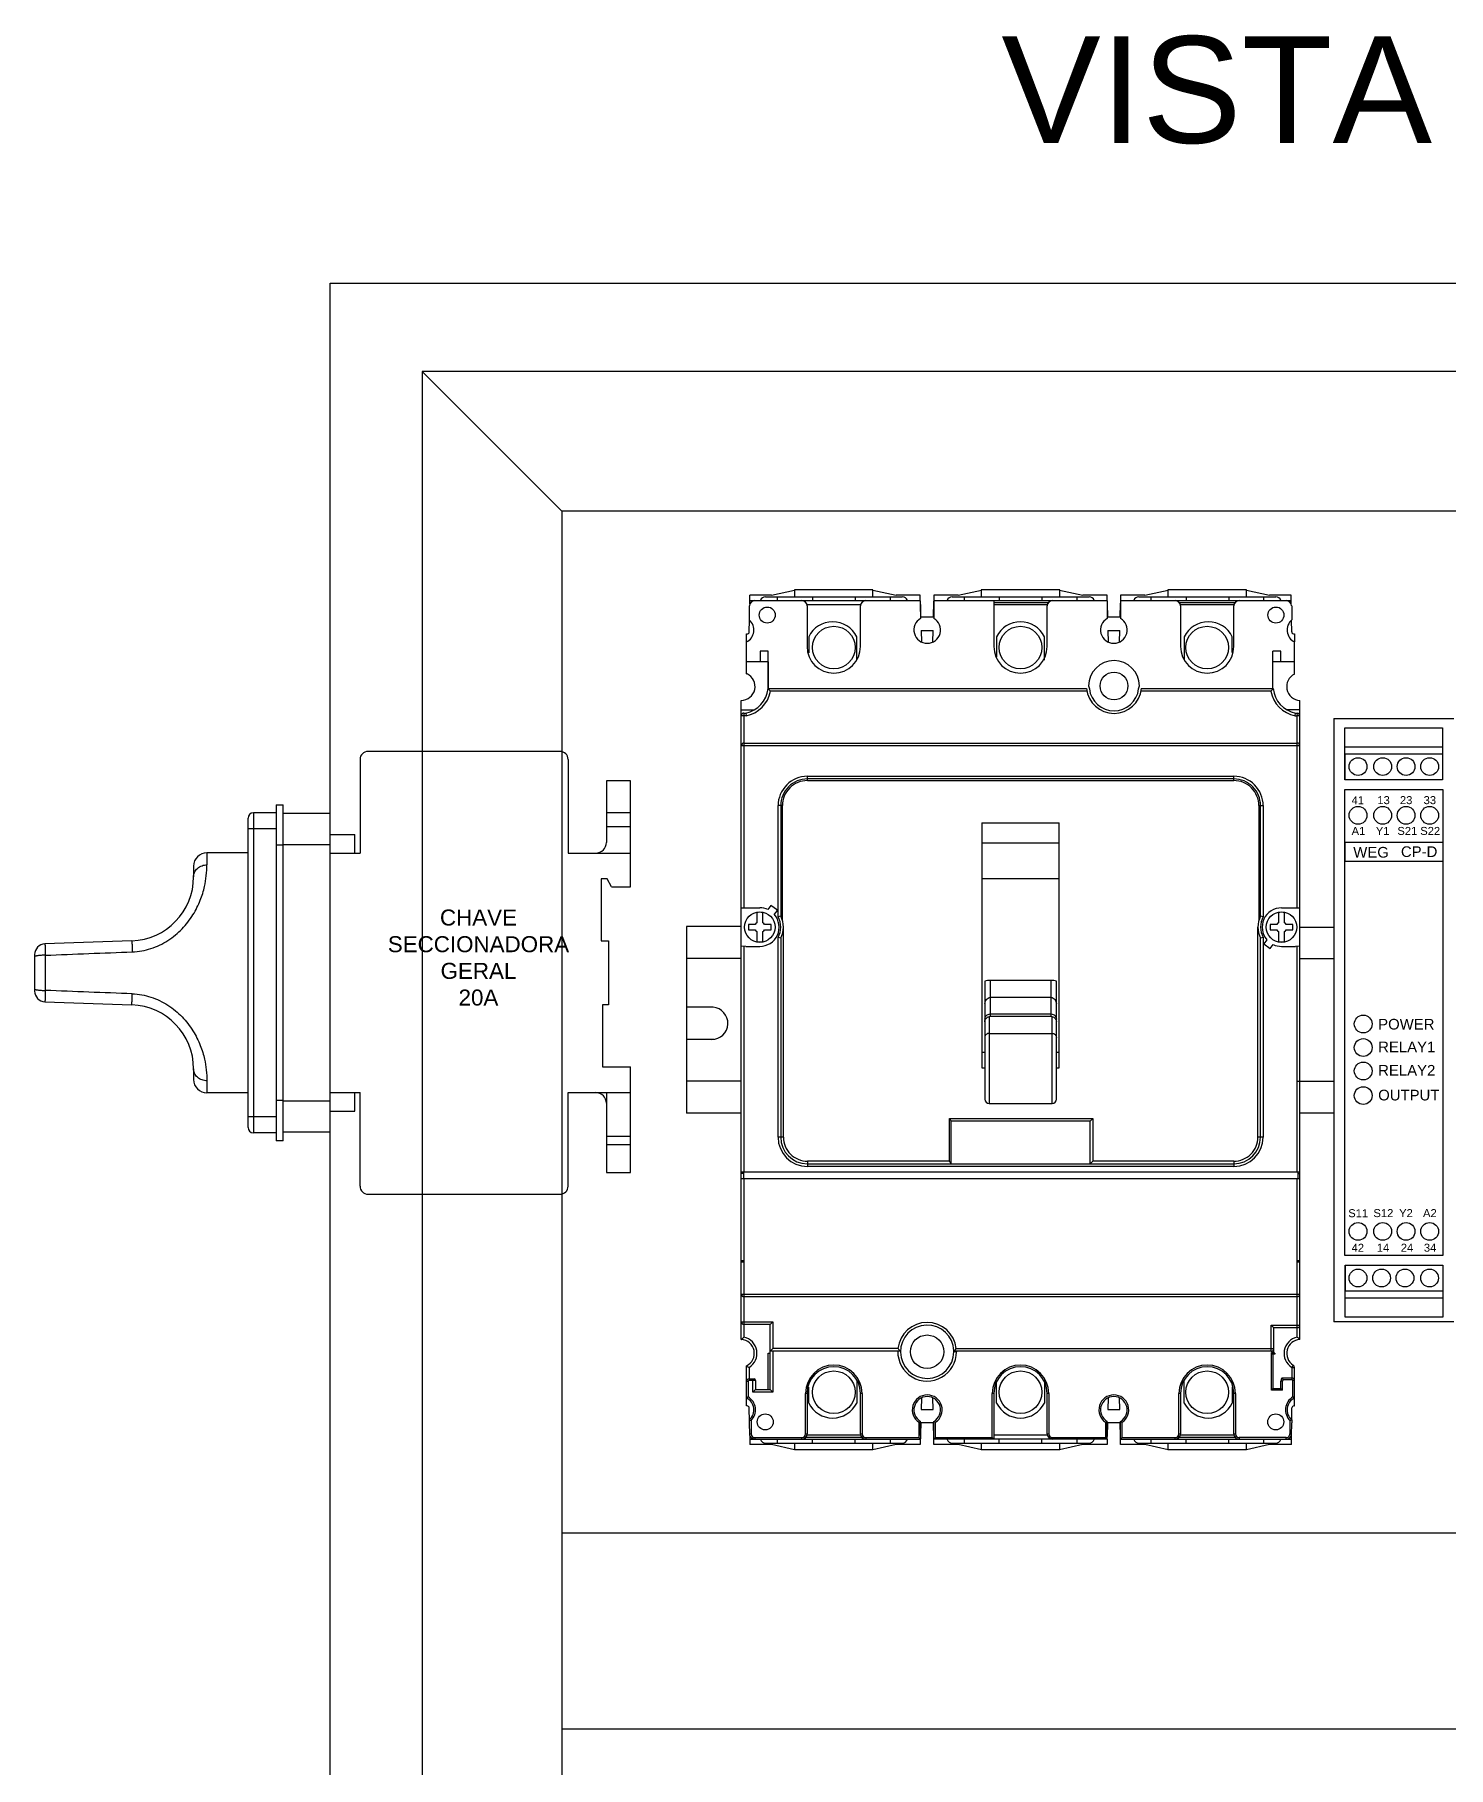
# Model space of a CAD drawing. Header units: millimetres. Extents: x -72 to 2978, y -1067 to 2817.
# Drawn here: x -8.6 to 256.4, y -742.7 to -417.9 of the extents above; entities that cross this region are included whole.
import ezdxf

# ---------------------------------------------------------------- set-up
doc = ezdxf.new("R2010")
doc.units = ezdxf.units.MM
doc.styles.get("Standard").update_dxf_attribs({"font": 'arial.ttf'})

msp = doc.modelspace()

# ---------------------------------------------------------------- linework, layer by layer
for p, q in [((46.77, -464.45), (484.41, -464.45)), ((46.77, -1066.73), (46.77, -464.45)), ((64.04, -481.02), (90.2, -507.19)), ((64.04, -481.02), (64.04, -1050.23)), ((466.22, -481.02), (64.04, -481.02)), ((90.2, -507.19), (90.2, -1024.07)), ((440.06, -507.19), (90.2, -507.19)), ((90.2, -507.19), (90.2, -698.78)), ((234.9, -546.1), (257.4, -546.1)), ((234.9, -546.1), (234.9, -659.2)), ((236.96, -552.7), (236.96, -551.38)), ((236.96, -551.38), (255.26, -551.38)), ((236.96, -552.7), (255.26, -552.7)), ((236.96, -552.7), (236.96, -557.59)), ((236.96, -569.25), (255.38, -569.25)), ((236.96, -569.25), (236.96, -572.84)), ((236.96, -572.84), (255.38, -572.84)), ((237.07, -648.52), (237.07, -653.41)), ((255.37, -653.41), (237.07, -653.41)), ((255.37, -654.73), (237.07, -654.73)), ((255.37, -653.41), (255.37, -654.73)), ((257.4, -659.2), (234.9, -659.2)), ((90.2, -698.5), (90.2, -735.5)), ((440.06, -698.78), (90.2, -698.78)), ((440.06, -735.5), (90.2, -735.5))]:
    msp.add_line(p, q)
at = {"color": 7, "linetype": 'Continuous'}
for p, q in [((129.49, -522.97), (133.84, -522.01)), ((133.83, -521.98), (133.83, -523.25)), ((148.53, -521.98), (133.83, -521.98)), ((148.52, -522.01), (152.87, -522.97)), ((148.53, -523.25), (148.53, -521.98)), ((164.49, -522.97), (168.84, -522.01)), ((168.83, -521.98), (168.83, -523.25)), ((183.53, -521.98), (168.83, -521.98)), ((183.52, -522.01), (187.87, -522.97)), ((183.53, -523.25), (183.53, -521.98)), ((199.49, -522.97), (203.84, -522.01)), ((203.83, -521.98), (203.83, -523.25)), ((218.53, -521.98), (203.83, -521.98)), ((218.52, -522.01), (222.87, -522.97)), ((218.53, -523.25), (218.53, -521.98)), ((125.38, -527.62), (125.38, -524.98)), ((125.43, -524.66), (125.43, -522.97)), ((129.49, -522.97), (125.43, -522.97)), ((125.43, -523.98), (157.43, -523.98)), ((128.38, -523.25), (154.03, -523.25)), ((130.66, -523.98), (130.66, -523.25)), ((146.18, -524.75), (136.18, -524.75)), ((136.18, -524.98), (136.18, -532.58)), ((137.21, -523.25), (137.21, -523.98)), ((145.21, -523.25), (145.21, -523.98)), ((146.18, -532.58), (146.18, -524.98)), ((151.76, -523.25), (151.76, -523.98)), ((157.4, -522.97), (152.87, -522.97)), ((157.51, -527.08), (157.4, -522.97)), ((157.45, -524.68), (157.45, -527.31)), ((159.85, -527.08), (159.94, -524.08)), ((159.94, -522.97), (159.95, -527.31)), ((164.49, -522.97), (159.94, -522.97)), ((159.95, -523.98), (192.43, -523.98)), ((163.38, -523.25), (189.03, -523.25)), ((165.66, -523.98), (165.66, -523.25)), ((171.18, -523.98), (171.18, -532.58)), ((181.38, -524.38), (171.18, -524.38)), ((181.18, -524.75), (171.18, -524.75)), ((172.21, -523.25), (172.21, -523.98)), ((180.21, -523.25), (180.21, -523.98)), ((181.18, -532.58), (181.18, -524.98)), ((186.76, -523.25), (186.76, -523.98)), ((192.4, -522.97), (187.87, -522.97)), ((192.43, -524.03), (192.4, -522.97)), ((192.43, -524.03), (192.43, -527.31)), ((192.43, -524.48), (192.51, -527.08)), ((194.85, -527.08), (194.92, -524.48)), ((194.93, -522.97), (194.93, -527.31)), ((199.49, -522.97), (194.93, -522.97)), ((194.93, -523.98), (226.93, -523.98)), ((198.38, -523.25), (224.03, -523.25)), ((200.66, -523.98), (200.66, -523.25)), ((216.38, -524.38), (205.98, -524.38)), ((216.18, -524.75), (206.18, -524.75)), ((206.18, -524.98), (206.18, -532.58)), ((207.21, -523.25), (207.21, -523.98)), ((215.21, -523.25), (215.21, -523.98)), ((216.18, -532.58), (216.18, -524.98)), ((221.76, -523.25), (221.76, -523.98)), ((226.93, -522.97), (222.87, -522.97)), ((226.93, -524.64), (226.93, -522.97)), ((227.03, -524.98), (226.99, -524.98)), ((227.03, -524.98), (227.03, -527.58)), ((125.34, -529.84), (125.38, -527.62)), ((159.85, -527.08), (157.51, -527.08)), ((194.85, -527.08), (192.51, -527.08)), ((227.02, -529.84), (226.98, -527.62)), ((124.81, -535.48), (124.81, -531.72)), ((124.83, -531.71), (124.83, -530.23)), ((124.83, -530.23), (124.94, -530.23)), ((136.48, -530.76), (136.48, -533.78)), ((145.48, -535.09), (145.48, -530.76)), ((157.57, -529.58), (157.63, -531.74)), ((157.57, -529.58), (159.79, -529.58)), ((159.73, -531.75), (159.79, -529.58)), ((171.68, -530.76), (171.68, -534.49)), ((180.68, -535.12), (180.68, -530.76)), ((192.57, -529.58), (192.63, -531.75)), ((192.57, -529.58), (194.79, -529.58)), ((194.73, -531.75), (194.79, -529.58)), ((206.88, -530.76), (206.88, -535.12)), ((215.88, -533.72), (215.88, -530.76)), ((227.53, -530.21), (227.53, -531.71)), ((227.56, -537.73), (227.56, -531.72)), ((128.88, -535.48), (124.81, -535.48)), ((124.83, -537.72), (124.83, -535.48)), ((127.41, -533.48), (127.41, -535.48)), ((128.91, -533.48), (127.41, -533.48)), ((128.88, -535.48), (128.88, -540.48)), ((128.91, -540.48), (128.91, -533.48)), ((223.51, -540.48), (223.51, -533.48)), ((225.01, -533.48), (223.51, -533.48)), ((227.56, -535.48), (223.51, -535.48)), ((225.01, -535.48), (225.01, -533.48)), ((124.86, -537.74), (124.91, -537.72)), ((128.85, -540.48), (188.58, -540.48)), ((188.65, -540.98), (129.29, -540.98)), ((188.96, -539.98), (189.09, -540.51)), ((198.32, -540.51), (198.46, -539.98)), ((223.12, -540.98), (198.76, -540.98)), ((198.83, -540.48), (223.56, -540.48)), ((123.83, -662.48), (123.83, -542.67)), ((123.83, -544.48), (126.25, -544.48)), ((124.74, -545.55), (123.83, -545.55)), ((124.33, -545.05), (124.33, -581.56)), ((124.33, -545.05), (124.69, -545.05)), ((124.69, -545.05), (124.74, -545.55)), ((228.56, -544.48), (226.16, -544.48)), ((227.64, -545.55), (227.72, -545.05)), ((227.64, -545.55), (228.06, -545.6)), ((227.72, -545.05), (228.12, -545.1)), ((228.06, -545.6), (228.12, -545.1)), ((228.06, -581.56), (228.06, -545.6)), ((228.56, -545.6), (228.06, -545.6)), ((228.56, -662.48), (228.56, -542.68)), ((228.56, -551.18), (123.83, -551.18)), ((124.33, -550.68), (228.06, -550.68)), ((136.23, -557.71), (136.23, -556.91)), ((136.23, -556.91), (216.18, -556.91)), ((216.18, -557.41), (136.23, -557.41)), ((136.23, -557.71), (216.18, -557.71)), ((216.18, -557.71), (216.18, -556.91)), ((130.74, -583.26), (130.74, -562.4)), ((131.54, -562.4), (130.74, -562.4)), ((131.24, -562.4), (131.24, -583.13)), ((131.54, -583.86), (131.54, -562.41)), ((220.87, -562.4), (221.67, -562.4)), ((220.87, -562.41), (220.87, -583.86)), ((221.17, -583.13), (221.17, -562.4)), ((221.67, -562.4), (221.67, -583.26)), ((168.96, -565.64), (168.96, -611.53)), ((168.96, -565.64), (183.46, -565.64)), ((183.46, -611.53), (183.46, -565.64)), ((168.96, -569.4), (183.46, -569.4)), ((168.96, -576.04), (183.46, -576.04)), ((129.41, -581.13), (128.84, -581.9)), ((130.61, -582.03), (129.41, -581.13)), ((123.83, -581.56), (127.31, -581.56)), ((126.74, -582.47), (126.74, -584.35)), ((127.87, -584.35), (127.87, -582.47)), ((130.03, -582.8), (130.42, -582.29)), ((130.42, -582.29), (130.61, -582.03)), ((224.54, -582.47), (224.54, -584.35)), ((225.11, -581.56), (228.56, -581.56)), ((225.67, -584.35), (225.67, -582.47)), ((125.18, -584.68), (125.18, -585.68)), ((126.44, -584.68), (125.18, -584.68)), ((125.18, -585.68), (126.44, -585.68)), ((126.74, -586.01), (126.74, -587.89)), ((127.87, -587.89), (127.87, -586.01)), ((129.43, -584.68), (128.17, -584.68)), ((128.17, -585.68), (129.43, -585.68)), ((129.43, -585.68), (129.43, -584.68)), ((130.74, -624.55), (130.74, -587.1)), ((131.24, -587.22), (131.24, -624.55)), ((131.74, -624.55), (131.74, -585.18)), ((220.67, -624.55), (220.67, -585.18)), ((221.17, -624.55), (221.17, -587.22)), ((221.67, -587.1), (221.67, -624.56)), ((222.38, -587.55), (221.8, -588.32)), ((224.24, -584.68), (222.98, -584.68)), ((222.98, -584.68), (222.98, -585.68)), ((222.98, -585.68), (224.24, -585.68)), ((224.54, -586.01), (224.54, -587.89)), ((225.67, -587.89), (225.67, -586.01)), ((227.23, -584.68), (225.97, -584.68)), ((225.97, -585.68), (227.23, -585.68)), ((227.23, -585.68), (227.23, -584.68)), ((124.7, -588.8), (123.83, -588.73)), ((124.33, -588.77), (124.33, -631.13)), ((124.7, -588.8), (127.31, -588.8)), ((221.8, -588.32), (223, -589.22)), ((223, -589.22), (223.57, -588.46)), ((225.11, -588.8), (227.71, -588.8)), ((228.56, -588.74), (227.71, -588.8)), ((228.06, -631.13), (228.06, -588.77)), ((169.51, -595.3), (169.51, -617.44)), ((170.51, -595.18), (170.51, -601.96)), ((181.91, -595.18), (170.51, -595.18)), ((181.91, -601.96), (181.91, -595.18)), ((182.91, -617.44), (182.91, -595.3)), ((181.91, -598.38), (170.51, -598.38)), ((170.31, -601.97), (170.31, -618.24)), ((170.51, -601.46), (181.91, -601.46)), ((181.91, -601.96), (170.51, -601.96)), ((182.11, -618.24), (182.11, -601.97)), ((170.31, -605.1), (182.11, -605.1)), ((169.51, -608.71), (168.96, -608.71)), ((183.46, -608.71), (182.91, -608.71)), ((168.96, -611.53), (169.51, -611.53)), ((182.91, -611.53), (183.46, -611.53)), ((170.31, -618.24), (182.11, -618.24)), ((162.87, -621.06), (189.74, -621.06)), ((162.87, -629.05), (162.87, -621.06)), ((163.17, -629.55), (163.17, -621.52)), ((189.24, -621.56), (163.17, -621.56)), ((189.24, -621.56), (189.74, -621.06)), ((189.24, -629.55), (189.24, -621.56)), ((189.74, -621.06), (189.74, -629.05)), ((131.74, -624.55), (130.74, -624.55)), ((221.67, -624.55), (220.67, -624.55)), ((136.23, -629.05), (136.23, -630.05)), ((162.87, -629.05), (136.23, -629.05)), ((136.23, -629.55), (216.18, -629.55)), ((216.18, -630.05), (136.23, -630.05)), ((189.24, -629.55), (189.74, -629.05)), ((216.18, -629.05), (189.74, -629.05)), ((216.18, -629.05), (216.18, -630.05)), ((228.56, -631.13), (123.83, -631.13)), ((124.23, -631.38), (123.83, -631.38)), ((123.83, -632.28), (228.56, -632.28)), ((124.23, -631.13), (124.23, -632.28)), ((124.33, -632.28), (124.33, -662.05)), ((228.06, -662.04), (228.06, -632.28)), ((228.16, -631.13), (228.16, -632.28)), ((228.16, -631.38), (228.56, -631.38)), ((123.83, -647.68), (124.23, -647.68)), ((124.23, -647.98), (123.83, -647.98)), ((124.23, -647.98), (124.23, -647.68)), ((228.16, -647.68), (228.56, -647.68)), ((228.16, -647.68), (228.16, -647.98)), ((228.56, -647.98), (228.16, -647.98)), ((123.83, -653.98), (228.56, -653.98)), ((228.06, -654.48), (124.33, -654.48)), ((123.83, -659.18), (129.78, -659.18)), ((129.28, -659.68), (129.78, -659.18)), ((129.78, -659.18), (129.78, -664.18)), ((129.28, -659.68), (124.33, -659.68)), ((129.28, -671.88), (129.28, -659.68)), ((223.18, -659.78), (228.56, -659.78)), ((223.68, -660.28), (223.18, -659.78)), ((223.18, -664.68), (223.18, -659.78)), ((228.06, -660.28), (223.68, -660.28)), ((223.68, -665.22), (223.68, -660.28)), ((128.91, -665.07), (129.28, -665.07)), ((128.91, -671.88), (128.91, -665.07)), ((129.28, -664.68), (129.78, -664.18)), ((153.68, -664.68), (129.28, -664.68)), ((153.21, -664.18), (129.78, -664.18)), ((129.78, -664.68), (129.78, -672.38)), ((163.75, -664.61), (163.68, -664.61)), ((163.68, -664.78), (163.68, -664.61)), ((163.68, -664.68), (163.75, -664.61)), ((223.18, -664.68), (163.68, -664.68)), ((164.18, -664.78), (163.68, -664.78)), ((164.15, -664.18), (223.68, -664.18)), ((164.18, -664.68), (164.18, -664.78)), ((223.21, -664.92), (223.68, -664.92)), ((223.51, -665.22), (223.21, -664.92)), ((223.21, -671.98), (223.21, -664.92)), ((223.86, -665.22), (223.51, -665.22)), ((223.51, -665.22), (223.51, -671.68)), ((223.86, -665.07), (223.68, -665.07)), ((223.86, -665.07), (223.86, -665.22)), ((124.81, -674.93), (124.81, -667.42)), ((125.31, -667.72), (125.31, -670.18)), ((227.32, -667.29), (227.06, -667.72)), ((227.06, -667.72), (227.56, -667.72)), ((227.06, -667.72), (227.06, -669.98)), ((227.56, -674.93), (227.56, -667.72)), ((125.11, -670.38), (124.81, -670.38)), ((125.11, -670.38), (125.11, -673.25)), ((125.31, -669.88), (126.23, -669.88)), ((126.53, -670.18), (125.31, -670.18)), ((126.03, -672.38), (126.03, -669.88)), ((126.53, -671.88), (126.03, -672.38)), ((126.53, -670.18), (126.53, -671.88)), ((126.53, -671.88), (129.28, -671.88)), ((129.28, -671.88), (129.78, -672.38)), ((136.48, -674.39), (136.48, -671.43)), ((145.48, -670.03), (145.48, -674.39)), ((171.68, -674.39), (171.68, -670.66)), ((180.68, -670.03), (180.68, -674.39)), ((206.88, -674.39), (206.88, -670.03)), ((215.88, -671.37), (215.88, -674.39)), ((223.51, -671.68), (223.21, -671.98)), ((225.31, -671.98), (223.21, -671.98)), ((223.51, -671.68), (225.01, -671.68)), ((225.31, -670.31), (225.01, -670.31)), ((225.01, -671.68), (225.01, -670.31)), ((225.01, -671.68), (225.31, -671.98)), ((225.23, -669.68), (227.06, -669.68)), ((225.31, -671.98), (225.31, -670.31)), ((225.39, -669.98), (227.06, -669.98)), ((227.56, -670.18), (227.26, -670.18)), ((227.26, -673.25), (227.26, -670.18)), ((124.94, -674.93), (124.81, -674.93)), ((125.43, -680.5), (125.34, -675.32)), ((129.78, -672.38), (126.03, -672.38)), ((136.18, -672.58), (135.88, -672.58)), ((135.88, -680.18), (135.88, -672.58)), ((136.18, -672.58), (136.18, -680.18)), ((146.48, -672.58), (146.18, -672.58)), ((146.18, -680.18), (146.18, -672.58)), ((146.48, -672.58), (146.48, -680.18)), ((157.63, -673.42), (157.57, -675.58)), ((157.57, -675.58), (159.79, -675.58)), ((159.79, -675.58), (159.73, -673.4)), ((171.18, -672.58), (170.88, -672.58)), ((170.88, -680.88), (170.88, -672.58)), ((171.18, -672.58), (171.18, -681.18)), ((181.48, -672.58), (181.18, -672.58)), ((181.18, -680.18), (181.18, -672.58)), ((181.48, -672.58), (181.48, -680.18)), ((192.63, -673.41), (192.57, -675.58)), ((192.57, -675.58), (194.79, -675.58)), ((194.79, -675.58), (194.73, -673.41)), ((206.18, -672.58), (205.88, -672.58)), ((205.88, -680.18), (205.88, -672.58)), ((206.18, -672.58), (206.18, -680.18)), ((216.48, -672.58), (216.18, -672.58)), ((216.18, -680.18), (216.18, -672.58)), ((216.48, -672.58), (216.48, -680.18)), ((227.03, -677.58), (227.07, -675.32)), ((227.47, -674.93), (227.56, -674.93)), ((125.68, -677.67), (125.68, -680.18)), ((157.15, -678.01), (157.15, -680.88)), ((157.51, -678.08), (157.4, -682.18)), ((157.45, -680.48), (157.45, -677.84)), ((159.85, -678.08), (157.51, -678.08)), ((159.94, -681.08), (159.85, -678.08)), ((159.95, -682.18), (159.95, -677.84)), ((160.25, -680.88), (160.25, -678.01)), ((192.13, -678.01), (192.13, -680.88)), ((192.43, -681.13), (192.43, -677.84)), ((192.51, -678.08), (192.43, -680.68)), ((194.85, -678.08), (192.51, -678.08)), ((194.92, -680.68), (194.85, -678.08)), ((194.93, -682.18), (194.93, -677.84)), ((195.23, -680.88), (195.23, -678.01)), ((226.72, -680.18), (226.73, -677.71)), ((226.98, -680.49), (227.03, -678.08)), ((227.03, -677.57), (227.03, -678.08)), ((125.42, -680.18), (125.68, -680.18)), ((125.43, -680.5), (125.43, -682.18)), ((125.43, -681.18), (157.43, -681.18)), ((126.38, -680.88), (135.18, -680.88)), ((126.38, -680.88), (126.38, -681.18)), ((128.38, -681.91), (154.03, -681.91)), ((130.66, -681.91), (130.66, -681.18)), ((133.83, -681.91), (133.83, -683.18)), ((135.18, -681.18), (135.18, -680.88)), ((135.88, -680.18), (136.18, -680.18)), ((135.98, -680.78), (146.38, -680.78)), ((146.18, -680.4), (136.18, -680.4)), ((137.21, -681.91), (137.21, -681.18)), ((145.21, -681.91), (145.21, -681.18)), ((146.18, -680.18), (146.48, -680.18)), ((147.18, -680.88), (157.15, -680.88)), ((147.18, -680.88), (147.18, -681.18)), ((148.53, -683.18), (148.53, -681.91)), ((151.76, -681.18), (151.76, -681.91)), ((157.43, -681.16), (157.15, -680.88)), ((159.95, -681.18), (160.25, -680.88)), ((192.43, -681.18), (159.95, -681.18)), ((160.25, -680.88), (170.88, -680.88)), ((163.38, -681.91), (189.03, -681.91)), ((165.66, -681.91), (165.66, -681.18)), ((168.83, -681.91), (168.83, -683.18)), ((171.18, -681.18), (170.88, -680.88)), ((181.18, -680.4), (171.18, -680.4)), ((172.21, -681.91), (172.21, -681.18)), ((180.21, -681.91), (180.21, -681.18)), ((181.18, -680.18), (181.48, -680.18)), ((182.18, -680.88), (192.13, -680.88)), ((182.18, -680.88), (182.18, -681.18)), ((183.53, -683.18), (183.53, -681.91)), ((186.76, -681.18), (186.76, -681.91)), ((192.43, -681.18), (192.13, -680.88)), ((192.43, -681.18), (192.4, -682.18)), ((194.93, -681.18), (195.23, -680.88)), ((194.93, -681.18), (226.98, -681.18)), ((195.23, -680.88), (205.18, -680.88)), ((198.38, -681.91), (224.03, -681.91)), ((200.66, -681.91), (200.66, -681.18)), ((203.83, -681.91), (203.83, -683.18)), ((205.18, -681.18), (205.18, -680.88)), ((205.88, -680.18), (206.18, -680.18)), ((205.98, -680.78), (216.38, -680.78)), ((216.18, -680.4), (206.18, -680.4)), ((207.21, -681.91), (207.21, -681.18)), ((215.21, -681.91), (215.21, -681.18)), ((216.18, -680.18), (216.48, -680.18)), ((225.99, -680.88), (217.18, -680.88)), ((217.18, -680.88), (217.18, -681.18)), ((218.53, -683.18), (218.53, -681.91)), ((221.76, -681.18), (221.76, -681.91)), ((225.99, -681.18), (225.99, -680.88)), ((226.69, -680.18), (226.99, -680.18)), ((226.98, -682.18), (226.98, -680.49)), ((129.49, -682.18), (125.43, -682.18)), ((133.84, -683.15), (129.49, -682.18)), ((148.53, -683.18), (133.83, -683.18)), ((152.87, -682.18), (148.52, -683.15)), ((157.4, -682.18), (152.87, -682.18)), ((164.49, -682.18), (159.94, -682.18)), ((168.84, -683.15), (164.49, -682.18)), ((183.53, -683.18), (168.83, -683.18)), ((187.87, -682.18), (183.52, -683.15)), ((192.4, -682.18), (187.87, -682.18)), ((199.49, -682.18), (194.93, -682.18)), ((203.84, -683.15), (199.49, -682.18)), ((218.53, -683.18), (203.83, -683.18)), ((222.87, -682.18), (218.52, -683.15)), ((226.98, -682.18), (222.87, -682.18))]:
    msp.add_line(p, q, dxfattribs=at)
at = {"color": 7}
for p, q in [((52.37, -553.75), (52.37, -571.3)), ((89.87, -552.25), (53.87, -552.25)), ((91.37, -553.75), (91.37, -571.3)), ((98.57, -557.75), (98.57, -569.3)), ((103.07, -557.75), (98.57, -557.75)), ((103.07, -577.6), (103.07, -557.75)), ((31.37, -622.75), (31.37, -564.75)), ((32.37, -563.75), (32.37, -623.75)), ((36.67, -563.75), (32.37, -563.75)), ((36.67, -562.25), (36.67, -625.25)), ((36.67, -562.25), (37.97, -562.25)), ((37.97, -625.25), (37.97, -562.25)), ((37.97, -563.85), (46.77, -563.85)), ((46.77, -623.65), (46.77, -563.85)), ((103.07, -563.75), (98.57, -563.75)), ((36.67, -566.75), (31.37, -566.75)), ((46.77, -567.8), (51.37, -567.8)), ((51.37, -571.3), (51.37, -567.8)), ((98.57, -566.3), (103.07, -566.3)), ((31.37, -571.25), (23.67, -571.25)), ((23.67, -571.25), (23.67, -573.51)), ((37.97, -569.85), (36.67, -569.85)), ((46.77, -569.75), (37.97, -569.75)), ((46.77, -571.3), (52.37, -571.3)), ((91.37, -571.3), (103.07, -571.3)), ((21.17, -573.75), (21.17, -575.76)), ((97.57, -576.1), (97.57, -587.75)), ((98.67, -576.1), (97.57, -576.1)), ((99.54, -577.6), (98.67, -576.1)), ((99.54, -577.6), (103.07, -577.6)), ((9.59, -587.75), (-6.7, -588.32)), ((97.57, -587.75), (98.97, -587.75)), ((98.97, -587.75), (98.97, -599.75)), ((-8.63, -590.32), (-8.63, -597.18)), ((-6.63, -590.45), (-6.63, -597.05)), ((-6.7, -599.18), (9.59, -599.75)), ((97.82, -599.75), (97.82, -611.4)), ((98.97, -599.75), (97.82, -599.75)), ((21.17, -611.75), (21.17, -613.75)), ((97.82, -611.4), (103.07, -611.4)), ((103.07, -631.2), (103.07, -611.4)), ((23.67, -613.99), (23.67, -616.25)), ((31.37, -616.25), (23.67, -616.25)), ((46.77, -616.2), (52.37, -616.2)), ((51.37, -619.7), (51.37, -616.2)), ((52.37, -633.75), (52.37, -616.2)), ((91.37, -633.75), (91.37, -616.2)), ((91.37, -616.2), (103.07, -616.2)), ((98.57, -616.2), (98.57, -631.2)), ((36.67, -617.65), (37.97, -617.65)), ((37.97, -617.75), (46.77, -617.75)), ((46.77, -619.7), (51.37, -619.7)), ((36.67, -620.75), (31.37, -620.75)), ((36.67, -623.75), (32.37, -623.75)), ((37.97, -625.25), (36.67, -625.25)), ((46.77, -623.65), (37.97, -623.65)), ((98.57, -624.4), (103.07, -624.4)), ((98.57, -625.9), (103.07, -625.9)), ((98.57, -631.2), (103.07, -631.2)), ((53.87, -635.25), (89.87, -635.25))]:
    msp.add_line(p, q, dxfattribs=at)
at = {"color": 6}
for p, q in [((123.83, -585.08), (113.55, -585.08)), ((113.55, -585.08), (113.55, -620.08)), ((228.56, -585.22), (234.9, -585.22)), ((234.9, -585.22), (234.9, -620.08)), ((123.83, -591.08), (113.55, -591.08)), ((228.56, -591.08), (234.9, -591.08)), ((123.83, -614.08), (113.55, -614.08)), ((228.06, -614.08), (234.9, -614.08)), ((123.83, -620.08), (113.55, -620.08)), ((234.9, -620.08), (228.56, -620.08))]:
    msp.add_line(p, q, dxfattribs=at)
at = {"color": 6, "linetype": 'ByBlock'}
for p, q in [((118.55, -600.21), (113.55, -600.21)), ((118.68, -606.24), (113.55, -606.24))]:
    msp.add_line(p, q, dxfattribs=at)
for points in [[(236.96, -547.82), (255.26, -547.82), (255.26, -557.59), (236.96, -557.59)], [(236.96, -559.36), (255.37, -559.36), (255.37, -646.76), (236.96, -646.76)], [(255.37, -658.29), (237.07, -658.29), (237.07, -648.52), (255.37, -648.52)]]:
    msp.add_lwpolyline(points, close=True)
at = {"color": 7, "linetype": 'Continuous'}
for centre, radius in [((128.71, -526.68), 1.5), ((224.06, -526.68), 1.5), ((141.18, -532.78), 4), ((176.18, -532.78), 4), ((211.18, -532.78), 4), ((193.71, -539.98), 2.6), ((127.31, -585.18), 2.86), ((225.11, -585.18), 2.86), ((158.68, -664.78), 3.14), ((141.18, -672.38), 4), ((176.18, -672.38), 4), ((211.18, -672.38), 4), ((128.33, -677.93), 1.5), ((224.03, -677.93), 1.5)]:
    msp.add_circle(centre, radius, dxfattribs=at)
for centre in [(239.46, -555.09), (244.08, -555.09), (248.46, -555.09), (252.88, -555.09), (239.46, -564.23), (244.08, -564.23), (248.46, -564.23), (252.88, -564.23), (240.43, -603.34), (240.43, -607.76), (240.43, -612.15), (240.43, -616.76), (239.46, -642.22), (244.08, -642.22), (248.46, -642.22), (252.88, -642.22), (239.45, -650.96), (243.87, -650.96), (248.25, -650.96), (252.87, -650.96)]:
    msp.add_circle(centre, 1.67)
for centre, radius, start, end in [((126.38, -524.98), 1, 90, 180), ((128.38, -524.25), 1, 90, 162.5163), ((135.18, -524.98), 1, 0, 90), ((147.18, -524.98), 1, 90, 180), ((154.03, -524.25), 1, 17.4837, 90), ((163.38, -524.25), 1, 90, 162.5163), ((182.18, -524.98), 1, 90, 180), ((189.03, -524.25), 1, 17.4837, 90), ((198.38, -524.25), 1, 90, 162.5163), ((205.18, -524.98), 1, 0, 90), ((217.18, -524.98), 1, 90, 180), ((224.03, -524.25), 1, 17.4837, 90), ((225.99, -524.98), 1, 0, 90), ((123.71, -529.48), 2.5, 296.1039, 48.0846), ((140.98, -532.94), 5, 25.8419, 154.1581), ((158.7, -529.48), 2.5, 120, 60), ((176.18, -532.94), 5, 25.8419, 154.1581), ((193.68, -529.48), 2.5, 120, 60), ((211.38, -532.94), 5, 25.8419, 154.1581), ((228.66, -529.48), 2.5, 130.6926, 243.8961), ((124.94, -529.83), 0.4, 270, 359), ((141.18, -532.58), 5, 180, 0), ((176.18, -532.58), 5, 180, 0), ((211.18, -532.58), 5, 180, 0), ((227.42, -529.83), 0.4, 181, 285.4995), ((193.71, -539.98), 4.75, 0, 180), ((123.83, -540.08), 2.6, 270.0345, 65.3479), ((123.72, -540.05), 2.58, 63.8114, 64.5062), ((228.68, -540.08), 2.6, 115.6384, 267.2443), ((123.71, -539.98), 5.17, 281.0087, 354.4501), ((123.71, -539.98), 5.67, 280.5107, 349.8418), ((116.86, -551.36), 16.19, 39.8734, 42.2194), ((193.71, -539.98), 5.15, 185.5715, 354.4285), ((193.71, -539.98), 4.65, 186.5624, 353.4375), ((235.67, -551.46), 16.34, 137.7915, 140.1157), ((228.71, -539.98), 5.67, 190.1582, 259.158), ((228.71, -539.98), 5.17, 185.5499, 258.9913), ((124.33, -545.55), 0.5, 90, 180), ((228.06, -545.6), 0.5, 0, 82.6857), ((124.33, -551.18), 0.5, 90, 180), ((228.06, -551.18), 0.5, 0, 90), ((136.23, -562.4), 5.49, 89.9939, 179.998), ((136.23, -562.4), 4.99, 89.997, 180.0037), ((136.23, -562.4), 4.69, 89.9701, 180.0231), ((216.18, -562.4), 5.49, 359.9939, 89.998), ((216.18, -562.4), 4.99, 359.997, 90.0037), ((216.18, -562.4), 4.69, 359.9702, 90.023), ((127.31, -585.18), 1, 124.2289, 150), ((127.31, -585.18), 2.77, 78.2703, 101.7297), ((127.31, -585.18), 3.62, 64.9644, 90), ((127.31, -585.18), 3.62, 270, 41.0356), ((127.31, -585.18), 1, 30, 55.7711), ((139.23, -615.85), 33.68, 103.7227, 104.5999), ((127.31, -585.18), 3.93, 330.7853, 29.2147), ((127.31, -585.18), 4.43, 332.5175, 27.4825), ((225.11, -585.18), 4.43, 152.5175, 207.4825), ((213.02, -616.51), 34.35, 75.4086, 76.2687), ((225.11, -585.18), 3.93, 150.7853, 209.2147), ((225.11, -585.18), 3.62, 90, 221.0356), ((225.11, -585.18), 1, 124.2289, 150), ((225.11, -585.18), 2.77, 78.2703, 101.7297), ((225.11, -585.18), 1, 30, 55.7711), ((127.31, -585.18), 1, 210, 235.7711), ((127.31, -585.18), 2.77, 258.2703, 281.7297), ((127.31, -585.18), 1, 304.2289, 330), ((139.39, -553.85), 34.35, 255.4086, 256.2687), ((213.18, -554.5), 33.68, 283.7227, 284.5999), ((225.11, -585.18), 1, 210, 235.7711), ((225.11, -585.18), 2.77, 258.2703, 281.7297), ((225.11, -585.18), 1, 304.2289, 330), ((225.11, -585.18), 3.62, 244.9644, 270), ((170.51, -599.44), 4.26, 90.0536, 103.6308), ((181.9, -599.44), 4.26, 76.3687, 89.949), ((170.51, -603.38), 1.42, 89.9897, 98.091), ((181.91, -603.38), 1.42, 81.9173, 90.002), ((170.31, -617.44), 0.8, 180, 270), ((182.11, -617.44), 0.8, 270, 0), ((136.23, -624.55), 5.5, 179.9883, 269.9587), ((136.23, -624.55), 5, 179.9983, 269.9926), ((136.23, -624.55), 4.5, 179.9877, 270.0155), ((216.18, -624.55), 5, 269.9982, 359.9925), ((216.18, -624.55), 4.5, 269.9837, 0.0101), ((216.18, -624.55), 5.5, 269.9883, 359.9587), ((124.33, -653.98), 0.5, 180, 270), ((228.06, -653.98), 0.5, 270, 0), ((124.33, -659.18), 0.5, 180, 270), ((158.68, -664.78), 5.5, 6.2629, 173.7371), ((123.68, -665.08), 2.6, 295.6385, 86.6926), ((123.68, -665.08), 3.1, 301.614, 77.8966), ((158.68, -664.78), 5, 1.9336, 0), ((228.68, -665.08), 3.1, 101.6313, 238.386), ((228.68, -665.08), 2.6, 92.7509, 238.386), ((228.06, -659.78), 0.5, 270, 0), ((158.68, -664.78), 5.5, 178.9582, 0.0167), ((164.75, -653.85), 15.48, 221.8499, 224.3847), ((152.98, -654.2), 14.97, 315.965, 316.527), ((152.51, -653.76), 15.62, 316.5334, 318.1493), ((223.18, -664.18), 0.5, 270, 0), ((141.18, -672.58), 5.3, 0, 180), ((141.18, -672.58), 5, 0, 180), ((176.18, -672.58), 5.3, 0, 180), ((176.18, -672.58), 5, 0, 180), ((211.18, -672.58), 5.3, 0, 180), ((211.18, -672.58), 5, 0, 180), ((227.06, -667.72), 0.5, 0, 58.386), ((125.31, -670.38), 0.5, 90, 180), ((125.31, -670.38), 0.2, 89.9998, 180.0001), ((126.23, -670.18), 0.3, 0, 90), ((226.01, -670.31), 1, 140.805, 180), ((226.01, -670.31), 0.7, 151.6907, 180.0001), ((227.06, -670.18), 0.5, 0, 90), ((227.06, -670.18), 0.2, 360, 90), ((130.09, -681.91), 9.99, 119.9435, 121.9493), ((123.71, -675.68), 2.5, 311.9182, 63.8961), ((124.94, -675.33), 0.4, 1, 90), ((123.71, -675.68), 2.8, 314.7142, 60), ((140.98, -672.21), 5, 205.8419, 334.1581), ((158.7, -675.68), 2.8, 303.6124, 236.3876), ((158.7, -675.68), 2.5, 300, 240), ((176.18, -672.21), 5, 205.8419, 334.1581), ((193.68, -675.68), 2.8, 303.6124, 236.3876), ((193.68, -675.68), 2.5, 300, 240), ((211.38, -672.21), 5, 205.8419, 334.1581), ((228.66, -675.68), 2.8, 120, 226.4264), ((228.66, -675.68), 2.5, 116.1039, 229.3074), ((227.47, -675.33), 0.4, 90, 179), ((222.38, -681.72), 9.77, 58.0275, 60.0796), ((152.16, -668.7), 10.56, 298.1403, 300.0024), ((165.63, -667.97), 11.39, 240.0653, 241.7921), ((187.15, -668.7), 10.56, 298.1403, 300.0024), ((200.61, -667.97), 11.39, 240.0653, 241.7921), ((221.8, -666.2), 12.51, 293.1616, 294.6645), ((126.38, -680.18), 1, 198.5382, 270), ((126.38, -680.18), 0.7, 180, 270), ((128.38, -680.91), 1, 197.4837, 270), ((135.18, -680.18), 1, 270, 0), ((135.18, -680.18), 0.7, 270, 0), ((147.18, -680.18), 1, 180, 270), ((147.18, -680.18), 0.7, 180, 270), ((154.03, -680.91), 1, 270, 342.5163), ((163.38, -680.91), 1, 197.4837, 270), ((182.18, -680.18), 1, 180, 269.5937), ((182.18, -680.18), 0.7, 180, 270), ((189.03, -680.91), 1, 270, 342.5163), ((198.38, -680.91), 1, 197.4837, 270), ((205.18, -680.18), 0.7, 270, 0), ((205.18, -680.18), 1, 270.3095, 0), ((217.18, -680.18), 1, 180, 270.3095), ((217.18, -680.18), 0.7, 180, 270), ((224.03, -680.91), 1, 270, 342.5163), ((225.99, -680.18), 0.7, 269.9999, 0), ((225.99, -680.18), 1, 270, 353.0216)]:
    msp.add_arc(centre, radius, start, end, dxfattribs=at)
at = {"color": 7}
for centre, radius, start, end in [((53.87, -553.75), 1.5, 90, 180), ((89.87, -553.75), 1.5, 0, 90), ((32.37, -564.75), 1, 90, 180), ((23.67, -573.75), 2.5, 90, 180), ((96.57, -569.3), 2, 270, 0), ((9.17, -575.76), 12, 272, 0), ((-6.63, -590.32), 2, 92, 180.0003), ((-6.63, -597.18), 2, 180, 268), ((9.17, -611.75), 12, 0, 88), ((23.67, -613.75), 2.5, 180, 270), ((96.57, -618.2), 2, 0, 90), ((32.37, -622.75), 1, 180, 270), ((53.87, -633.75), 1.5, 180, 270), ((89.87, -633.75), 1.5, 270, 0)]:
    msp.add_arc(centre, radius, start, end, dxfattribs=at)
at = {"color": 6, "linetype": 'ByBlock'}
msp.add_arc((118.31, -603.22), 3.02, 269.4277, 85.4019, dxfattribs=at)
at = {"color": 7}
for points, knots in [([(9.68, -589.81), (10.27, -589.79), (11.45, -589.66), (13.18, -589.23), (14.82, -588.58), (16.36, -587.72), (17.77, -586.69), (19.43, -585.15), (21.1, -582.99), (22.46, -580.27), (23.42, -577.13), (23.67, -574.86), (23.67, -573.51)], [0, 0, 0, 0, 0.0749, 0.14973, 0.224397, 0.298731, 0.372461, 0.445192, 0.58532, 0.714569, 0.828568, 1, 1, 1, 1]), ([(21.17, -575.76), (21.17, -575.62), (21.2, -575.34), (21.34, -574.92), (21.57, -574.51), (21.9, -574.15), (22.3, -573.86), (22.88, -573.59), (23.36, -573.51), (23.67, -573.51)], [0, 0, 0, 0, 0.110612, 0.228547, 0.353494, 0.483531, 0.616444, 0.749196, 1, 1, 1, 1]), ([(9.59, -587.75), (9.59, -587.75), (9.59, -587.76), (9.6, -587.76), (9.6, -587.77), (9.6, -587.79), (9.6, -587.8), (9.6, -587.83), (9.6, -587.86), (9.6, -587.9), (9.61, -587.97), (9.61, -588.07), (9.62, -588.19), (9.62, -588.32), (9.63, -588.47), (9.64, -588.7), (9.65, -589.01), (9.67, -589.41), (9.68, -589.68), (9.68, -589.81)], [0, 0, 0, 0, 0.000988, 0.003877, 0.008753, 0.015684, 0.024735, 0.035973, 0.04946, 0.065261, 0.10393, 0.151824, 0.208655, 0.274132, 0.347824, 0.428724, 0.607557, 0.801295, 1, 1, 1, 1]), ([(-6.63, -590.45), (-6.76, -590.45), (-7.01, -590.46), (-7.38, -590.47), (-7.72, -590.5), (-7.98, -590.53), (-8.17, -590.56), (-8.28, -590.58), (-8.38, -590.61), (-8.47, -590.63), (-8.54, -590.66), (-8.59, -590.69), (-8.63, -590.72), (-8.63, -590.75)], [0, 0, 0, 0, 0.189464, 0.372135, 0.540591, 0.688875, 0.753785, 0.81171, 0.862188, 0.904906, 0.939653, 0.96651, 1, 1, 1, 1]), ([(-6.7, -588.32), (-6.69, -588.32), (-6.69, -588.32), (-6.69, -588.32), (-6.69, -588.33), (-6.69, -588.33), (-6.69, -588.35), (-6.69, -588.36), (-6.69, -588.38), (-6.69, -588.41), (-6.69, -588.44), (-6.69, -588.49), (-6.68, -588.57), (-6.68, -588.67), (-6.68, -588.8), (-6.67, -588.93), (-6.67, -589.09), (-6.66, -589.31), (-6.65, -589.63), (-6.64, -590.03), (-6.63, -590.31), (-6.63, -590.45)], [0, 0, 0, 0, 0.000301, 0.001171, 0.002619, 0.004644, 0.010421, 0.01849, 0.028835, 0.041443, 0.056297, 0.073367, 0.113986, 0.162959, 0.21994, 0.284465, 0.355986, 0.43395, 0.606759, 0.797629, 1, 1, 1, 1]), ([(-8.63, -596.76), (-8.63, -596.78), (-8.59, -596.82), (-8.54, -596.85), (-8.47, -596.87), (-8.38, -596.9), (-8.28, -596.92), (-8.17, -596.95), (-7.98, -596.97), (-7.72, -597.01), (-7.38, -597.03), (-7.01, -597.05), (-6.76, -597.05), (-6.63, -597.05)], [0, 0, 0, 0, 0.033478, 0.06032, 0.095041, 0.137721, 0.188164, 0.246072, 0.310955, 0.459222, 0.627742, 0.810508, 1, 1, 1, 1]), ([(-6.63, -597.05), (-6.63, -597.2), (-6.64, -597.47), (-6.65, -597.88), (-6.66, -598.19), (-6.67, -598.42), (-6.67, -598.57), (-6.68, -598.71), (-6.68, -598.83), (-6.68, -598.93), (-6.69, -599.01), (-6.69, -599.06), (-6.69, -599.09), (-6.69, -599.12), (-6.69, -599.14), (-6.69, -599.16), (-6.69, -599.17), (-6.69, -599.18), (-6.69, -599.18), (-6.69, -599.18), (-6.69, -599.18), (-6.7, -599.18)], [0, 0, 0, 0, 0.202366, 0.393232, 0.566038, 0.644, 0.71552, 0.780045, 0.837026, 0.886, 0.92662, 0.943691, 0.958547, 0.971156, 0.981503, 0.989573, 0.995352, 0.997378, 0.998827, 0.999698, 1, 1, 1, 1]), ([(9.59, -599.75), (9.59, -599.75), (9.59, -599.75), (9.6, -599.74), (9.6, -599.73), (9.6, -599.72), (9.6, -599.7), (9.6, -599.68), (9.6, -599.65), (9.6, -599.6), (9.61, -599.53), (9.61, -599.43), (9.62, -599.32), (9.62, -599.18), (9.63, -599.03), (9.64, -598.8), (9.65, -598.49), (9.67, -598.1), (9.68, -597.83), (9.68, -597.69)], [0, 0, 0, 0, 0.000988, 0.003877, 0.008753, 0.015684, 0.024735, 0.035973, 0.04946, 0.065261, 0.10393, 0.151824, 0.208655, 0.274132, 0.347824, 0.428724, 0.607557, 0.801295, 1, 1, 1, 1]), ([(9.68, -597.69), (10.27, -597.71), (11.45, -597.84), (13.18, -598.27), (14.82, -598.93), (16.36, -599.78), (17.77, -600.82), (19.43, -602.36), (21.1, -604.52), (22.46, -607.24), (23.42, -610.38), (23.67, -612.64), (23.67, -613.99)], [0, 0, 0, 0, 0.0749, 0.14973, 0.224397, 0.29873, 0.372461, 0.445191, 0.58532, 0.714569, 0.828568, 1, 1, 1, 1]), ([(23.67, -613.99), (23.36, -613.99), (22.88, -613.91), (22.3, -613.64), (21.9, -613.35), (21.57, -612.99), (21.34, -612.59), (21.2, -612.17), (21.17, -611.88), (21.17, -611.75)], [0, 0, 0, 0, 0.250804, 0.383556, 0.516469, 0.646506, 0.771453, 0.889388, 1, 1, 1, 1])]:
    msp.add_open_spline(points, degree=3, knots=knots, dxfattribs=at)
for points in [[(-6.63, -590.45), (-1.19, -590.24), (4.25, -590.03), (9.68, -589.81)], [(9.68, -597.69), (4.25, -597.48), (-1.19, -597.26), (-6.63, -597.05)]]:
    msp.add_open_spline(points, degree=3, dxfattribs=at)
at = {"color": 7, "linetype": 'Continuous'}
for points, knots in [([(169.51, -599.51), (169.51, -599.37), (169.56, -599.09), (169.76, -598.73), (170.09, -598.45), (170.37, -598.38), (170.51, -598.38)], [0, 0, 0, 0, 0.251409, 0.499988, 0.748546, 1, 1, 1, 1]), ([(181.91, -598.38), (182.04, -598.38), (182.32, -598.45), (182.65, -598.73), (182.85, -599.09), (182.91, -599.37), (182.91, -599.51)], [0, 0, 0, 0, 0.251711, 0.500243, 0.748648, 1, 1, 1, 1]), ([(169.51, -602.41), (169.51, -602.29), (169.56, -602.04), (169.7, -601.83), (169.79, -601.75)], [0, 0, 0, 0, 0.496863, 1, 1, 1, 1]), ([(169.51, -602.91), (169.51, -602.8), (169.55, -602.57), (169.72, -602.27), (169.98, -602.06), (170.2, -601.99), (170.31, -601.97)], [0, 0, 0, 0, 0.25473, 0.508133, 0.758057, 1, 1, 1, 1]), ([(169.79, -601.75), (169.88, -601.65), (170.11, -601.51), (170.37, -601.46), (170.51, -601.46)], [0, 0, 0, 0, 0.496866, 1, 1, 1, 1]), ([(181.91, -601.46), (182.04, -601.46), (182.3, -601.51), (182.53, -601.65), (182.62, -601.75)], [0, 0, 0, 0, 0.503134, 1, 1, 1, 1]), ([(182.11, -601.97), (182.21, -601.99), (182.43, -602.06), (182.69, -602.27), (182.86, -602.57), (182.91, -602.8), (182.91, -602.91)], [0, 0, 0, 0, 0.241935, 0.49187, 0.745282, 1, 1, 1, 1]), ([(182.62, -601.75), (182.71, -601.83), (182.85, -602.04), (182.91, -602.29), (182.91, -602.41)], [0, 0, 0, 0, 0.503137, 1, 1, 1, 1]), ([(170.31, -605.1), (170.2, -605.1), (169.99, -605.13), (169.73, -605.3), (169.55, -605.55), (169.51, -605.76), (169.51, -605.86)], [0, 0, 0, 0, 0.255811, 0.508261, 0.755872, 1, 1, 1, 1]), ([(182.11, -605.1), (182.21, -605.1), (182.42, -605.13), (182.68, -605.3), (182.86, -605.55), (182.91, -605.76), (182.91, -605.86)], [0, 0, 0, 0, 0.255811, 0.508261, 0.755872, 1, 1, 1, 1]), ([(163.09, -621.36), (163.08, -621.33), (163, -621.23), (162.93, -621.14), (162.87, -621.06)], [0, 0, 0, 0, 0.233527, 1, 1, 1, 1]), ([(163.17, -621.52), (163.17, -621.51), (163.17, -621.48), (163.14, -621.43), (163.11, -621.39), (163.09, -621.36)], [0, 0, 0, 0, 0.178263, 0.411931, 1, 1, 1, 1]), ([(163.09, -629.34), (163.08, -629.32), (163.01, -629.22), (162.93, -629.12), (162.87, -629.05)], [0, 0, 0, 0, 0.233104, 1, 1, 1, 1]), ([(163.17, -629.51), (163.17, -629.5), (163.17, -629.47), (163.14, -629.42), (163.11, -629.37), (163.09, -629.34)], [0, 0, 0, 0, 0.178581, 0.412097, 1, 1, 1, 1]), ([(123.83, -662.48), (123.85, -662.47), (124.01, -662.32), (124.18, -662.17), (124.33, -662.05)], [0, 0, 0, 0, 0.10154, 1, 1, 1, 1]), ([(228.06, -662.04), (228.11, -662.09), (228.28, -662.23), (228.45, -662.38), (228.56, -662.48)], [0, 0, 0, 0, 0.339734, 1, 1, 1, 1]), ([(124.81, -667.42), (124.82, -667.43), (124.98, -667.53), (125.15, -667.63), (125.31, -667.72)], [0, 0, 0, 0, 0.088462, 1, 1, 1, 1]), ([(225.23, -669.68), (225.23, -669.69), (225.28, -669.79), (225.34, -669.89), (225.39, -669.98)], [0, 0, 0, 0, 0.084494, 1, 1, 1, 1]), ([(125.38, -677.54), (125.38, -677.54), (125.38, -677.54), (125.38, -677.54), (125.39, -677.55), (125.4, -677.55), (125.41, -677.56), (125.44, -677.57), (125.47, -677.58), (125.52, -677.6), (125.58, -677.63), (125.64, -677.65), (125.68, -677.67)], [0, 0, 0, 0, 0.005674, 0.021916, 0.04819, 0.083951, 0.128657, 0.181723, 0.309928, 0.462338, 0.63263, 1, 1, 1, 1])]:
    msp.add_open_spline(points, degree=3, knots=knots, dxfattribs=at)

# ---------------------------------------------------------------- texts
at = {"color": 6, "attachment_point": 1}
for s, width, insert, char_height in [('{\\C256;VISTA INTERNA}', 227.5814, (172.59, -418.18), 20), ('\\pxqc;{\\C256;CHAVE SECCIONADORA GERAL\\P20A}', 29.3612, (59.89, -581.88), 3)]:
    msp.add_mtext_dynamic_manual_height_columns(s, width=width, gutter_width=12.5, heights=[0], dxfattribs=dict(at, insert=insert, char_height=char_height))
at = {"attachment_point": 1}
for s, width, heights, insert, char_height in [('41', 2.2548, [0], (238.25, -560.64), 1.5), ('13', 2.2548, [0], (243.08, -560.63), 1.5), ('23', 2.2548, [0], (247.31, -560.63), 1.5), ('33', 2.2548, [0], (251.75, -560.63), 1.5), ('A1', 2.2548, [0], (238.25, -566.41), 1.5), ('Y1', 2.2548, [0], (242.79, -566.4), 1.5), ('S21', 2.2548, [0], (246.83, -566.4), 1.5), ('S22', 2.2548, [0], (251.12, -566.4), 1.5), ('WEG', 2.2548, [2.59], (238.56, -570.15), 2), ('CP-D', 2.2548, [2.59], (247.5, -570.04), 2), ('POWER', 3.8589, [0], (243.23, -602.38), 2), ('RELAY1', 3.8589, [0], (243.23, -606.64), 2), ('RELAY2', 3.8589, [0], (243.23, -611.02), 2), ('OUTPUT', 3.8589, [0], (243.23, -615.67), 2), ('S11', 2.2548, [0], (237.62, -638.06), 1.5), ('S12', 2.2548, [0], (242.34, -638.04), 1.5), ('Y2', 2.2548, [0], (247.16, -638.04), 1.5), ('A2', 2.2548, [0], (251.64, -638.04), 1.5), ('42', 2.2548, [0], (238.25, -644.54), 1.5), ('14', 2.2548, [0], (242.97, -644.53), 1.5), ('24', 2.2548, [0], (247.47, -644.53), 1.5), ('34', 2.2548, [0], (251.8, -644.53), 1.5)]:
    msp.add_mtext_dynamic_manual_height_columns(s, width=width, gutter_width=12.5, heights=heights, dxfattribs=dict(at, insert=insert, char_height=char_height))

doc.saveas('drawing.dxf')
